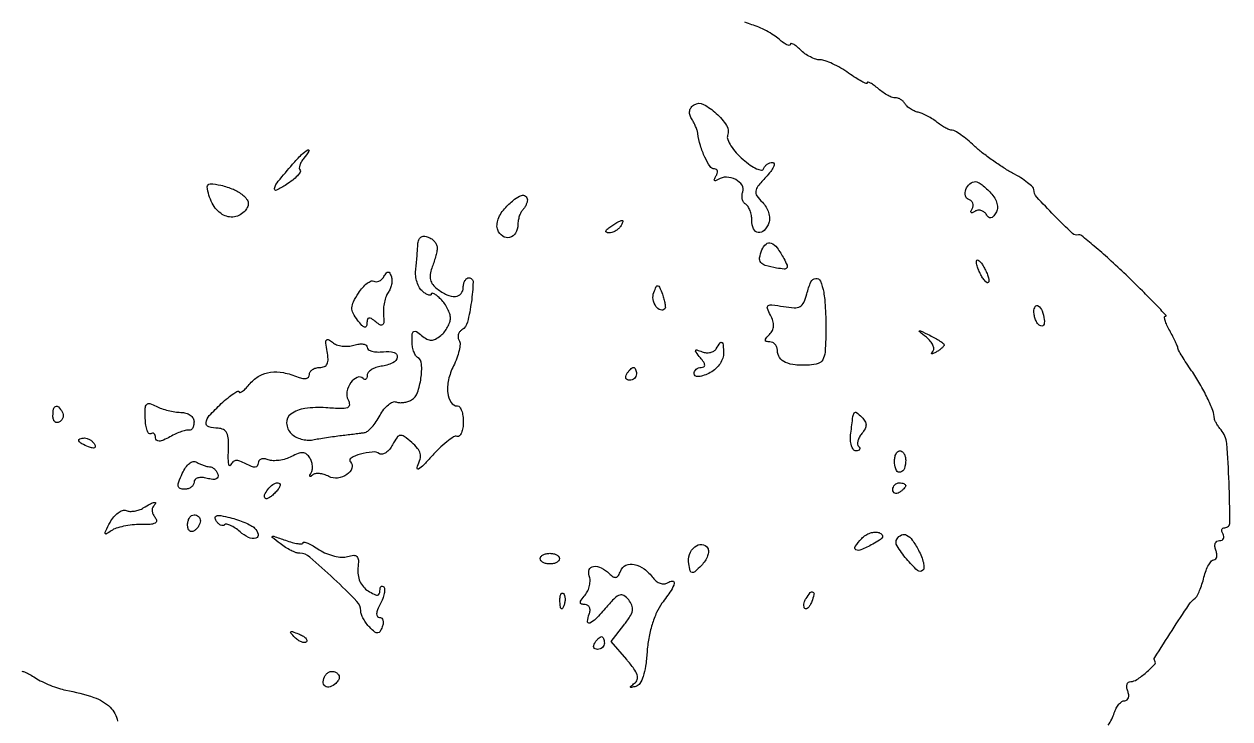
# Model space of a CAD drawing. Extents: x 1 to 370, y 1 to 455.
# Drawn here: x 181.5 to 369.6, y 150.2 to 258.6 of the extents above; entities that cross this region are included whole.
import ezdxf

# ---------------------------------------------------------------- set-up
doc = ezdxf.new("R2010")
doc.units = 0

msp = doc.modelspace()

# ---------------------------------------------------------------- linework, layer by layer
for points in [[(64.527028, 362, -0.000001), (64.227739, 360.057508, -0.000001), (63.901574, 357.940625, -0.000001), (63.597026, 355.964079, -0.000002)], [(350.585406, 149.18428, 0.075069), (351.538811, 151.122282, -0.047119), (351.843792, 151.840627, -0.055285), (352.265094, 152.44842, -0.064074), (352.732799, 152.863823, -0.150693), (353.174376, 153, 0.170158), (353.522266, 153.121923, 0.150272), (353.739511, 153.440625, 0.106525), (353.782198, 153.925866, 0.06055), (353.638374, 154.5, -0.060579), (353.494585, 155.074132, -0.106564), (353.537366, 155.559375, -0.150287), (353.754753, 155.878081, -0.170074), (354.102813, 156, 0.149339), (355.061411, 156.292844, 0.028813), (356.521813, 157.404397, 0.024745), (357.821893, 158.634321, 0.367725), (357.856084, 159.214286, -0.312289), (357.835592, 159.720183, -0.001753), (360.554768, 163.977363, -0.00425), (363.164933, 167.957703, -0.084806), (364.161357, 169.010017, 0.112725), (364.466246, 169.369922, 0.019997), (364.843669, 170.175086, 0.020742), (365.215958, 171.173612, 0.017375), (365.529124, 172.260017, -0.027743), (365.855312, 173.309375, -0.039367), (366.267492, 174.19513, -0.044627), (366.700232, 174.823034, -0.22314), (367.077023, 175, 0.210315), (367.356222, 175.122874, 0.139421), (367.515461, 175.440625, 0.089679), (367.519642, 175.925316, 0.049078), (367.361626, 176.5, -0.069008), (367.228143, 177.073683, -0.116977), (367.29762, 177.559375, -0.152575), (367.555236, 177.879387, -0.148627), (367.952028, 178, 0.095723), (368.34937, 178.076773, 0.173661), (368.593972, 178.29375, 0.171987), (368.646585, 178.618437, 0.093667), (368.5, 179, -0.066905), (368.329048, 179.382846, -0.140066), (368.32645, 179.70625, -0.19094), (368.487311, 179.918897, -0.137311), (368.777069, 180, 0.415324), (369.567484, 180.793416, 0.008328), (369.439751, 187.040039, 0.01187), (369.067253, 193.154899, 0.153218), (368.211169, 195.245557, -0.017041), (367.811094, 195.762493, -0.020107), (367.469877, 196.278382, -0.019404), (367.219249, 196.731383, -0.106801), (367.149586, 197, 0.080417), (366.887054, 198.285589, 0.020335), (366.048503, 200.254686, 0.020436), (364.903875, 202.431344, 0.020636), (363.588827, 204.5, -0.006483), (362.787118, 205.685644, -0.009105), (362.10492, 206.765625, -0.005941), (361.563359, 207.682977, -0.112363), (361.466116, 208, 0.083393), (361.391457, 208.304767, 0.00775), (361.072881, 209.014063, 0.0098), (360.660702, 209.851791, 0.007543), (360.179381, 210.75, -0.018866), (359.741546, 211.613465, -0.036353), (359.469353, 212.339063, -0.052169), (359.375858, 212.847189, -0.437165), (359.517231, 213, 0.655249), (359.586779, 213.159717, 0.003111), (357.954777, 214.891817, 0.00732), (355.913623, 216.969569, 0.004093), (353.373101, 219.440229, 0.00623), (350.742351, 221.895015, 0.009761), (348.413496, 223.93276, 0.004338), (346.405063, 225.592527, 0.241454), (345.942406, 225.690229, -0.262111), (344.999369, 225.927982, -0.008769), (342.152443, 228.728587, -0.010359), (339.447027, 231.601708, -0.18575), (339, 232.763494, 0.209442), (338.824646, 233.163754, 0.021721), (338.020895, 233.842851, 0.024073), (336.943677, 234.595676, 0.016958), (335.666876, 235.340198, -0.019161), (334.198308, 236.205234, -0.01179), (332.53539, 237.328829, -0.011817), (330.940949, 238.519502, -0.020655), (329.687053, 239.589362, 0.014004), (328.617177, 240.527076, 0.01865), (327.591582, 241.313815, 0.01612), (326.708623, 241.89841, 0.148949), (326.270177, 242.013576, -0.105167), (325.872209, 242.082178, -0.025731), (325.264789, 242.362019, -0.025228), (324.587038, 242.762424, -0.022817), (323.929106, 243.241816, 0.026552), (323.223722, 243.747764, 0.020225), (322.402642, 244.227398, 0.020606), (321.594221, 244.614958, 0.044357), (320.93857, 244.830179, -0.049688), (320.349482, 245.030516, -0.038094), (319.75345, 245.358654, -0.0391), (319.238334, 245.756434, -0.07049), (318.89766, 246.165589, 0.062054), (318.593975, 246.543037, 0.056562), (318.197983, 246.84804, 0.060218), (317.773901, 247.038965, 0.102286), (317.388197, 247.077226, -0.119034), (316.932036, 247.137775, -0.030104), (316.246845, 247.451279, -0.028986), (315.485173, 247.91539, -0.025728), (314.75, 248.482028, 0.017365), (314.077919, 249.018185, 0.036438), (313.514063, 249.376268, 0.062739), (313.130253, 249.524095, 0.487109), (313, 249.422118, -0.530795), (312.842943, 249.315856, -0.024572), (312.146841, 249.635317, -0.022844), (311.21026, 250.177888, -0.012008), (310.09563, 250.931906, 0.022328), (308.871816, 251.723478, 0.023151), (307.596684, 252.392497, 0.023638), (306.444489, 252.865606, 0.085798), (305.667058, 253, -0.079736), (304.970353, 253.111816, -0.037883), (304.128984, 253.461607, -0.036306), (303.285192, 253.970057, -0.042652), (302.571429, 254.571429, 0.021805), (301.967383, 255.124966, 0.051248), (301.461607, 255.467865, 0.119734), (301.138067, 255.55222, 0.419117), (301, 255.416441, -0.418717), (300.852441, 255.27113, -0.104953), (300.485937, 255.354817, -0.049623), (299.922373, 255.687139, -0.022162), (299.25, 256.226732, 0.036882), (298.39977, 256.868882, 0.020495), (297.279688, 257.528396, 0.020346), (296.084915, 258.106243, 0.030828), (295, 258.5, -0.025392), (293.933013, 258.874184, -0.018783)], [(181.147906, 157.604405, -0.045079), (181.660937, 157.450559, -0.032366), (182.386395, 157.103562, -0.016569), (183.25, 156.581192, 0.029326), (184.293114, 155.986028, 0.018434), (185.573438, 155.409664, 0.018495), (186.879738, 154.93409, 0.031965), (188, 154.650124, -0.034238), (192.383114, 153.51788, -0.113111), (194.915343, 151.977503, -0.155276), (196.078377, 149.801931, -0.085065)]]:
    msp.add_lwpolyline(points, format="xyb")
for points in [[(291.232769, 241.218627, 0.185727), (291.242745, 240.56006, 0.04676), (291.743026, 239.589335, 0.041315), (292.567171, 238.509494, 0.0316), (293.630972, 237.471476, 0.024433), (294.755383, 236.596837, 0.045595), (295.75514, 236.022934, 0.068726), (296.498094, 235.798998, 0.366078), (296.833333, 236.002849, -0.089902), (297.042494, 236.383965, -0.069802), (297.389226, 236.707087, -0.069056), (297.815689, 236.925271, -0.083947), (298.257647, 237, -0.390518), (298.477977, 236.796948, -0.12994), (298.393537, 236.324482, -0.055959), (297.942657, 235.584251, -0.023829), (297.188234, 234.700366, 0.017298), (295.952551, 233.290338, 0.138068), (295.610654, 232.504996, 0.192917), (295.789875, 231.788027, 0.039845), (296.650664, 230.777907, -0.061645), (297.226143, 230.039868, -0.057893), (297.61896, 229.168385, -0.062179), (297.780049, 228.300959, -0.106861), (297.668129, 227.577541, -0.093829), (296.931857, 226.386078, -0.246188), (296.015249, 226.054195, -0.263631), (295.270469, 226.621456, -0.101433), (295, 227.940983, 0.044932), (294.929195, 228.727304, 0.045411), (294.719079, 229.485421, 0.049476), (294.410627, 230.107993, 0.115092), (294.043674, 230.473008, -0.116874), (293.717267, 230.799982, -0.081792), (293.519196, 231.283743, -0.075077), (293.476581, 231.846937, -0.073145), (293.601145, 232.402983, 0.241966), (293.488092, 233.441818, 0.130536), (292.502577, 234.320203, 0.108803), (291.052601, 234.692957, 0.148183), (289.755249, 234.348736, -0.039447), (289.361562, 234.146412, -0.351455), (289.187003, 234.19662, -0.26839), (289.168017, 234.406162, -0.029887), (289.404508, 234.845492, 0.059905), (289.609474, 235.287841, 0.128178), (289.63161, 235.660863, 0.191402), (289.473994, 235.904655, 0.155906), (289.175648, 236, -0.251773), (288.491735, 236.36769, -0.035827), (287.682706, 237.805301, -0.037293), (286.981825, 239.631744, -0.039994), (286.579879, 241.5, 0.046815), (286.470086, 241.978539, 0.018958), (286.235949, 242.60628, 0.018562), (285.931258, 243.267094, 0.022439), (285.595454, 243.861803, -0.076308), (285.329293, 244.479971, -0.11205), (285.310973, 245.069158, -0.117447), (285.546757, 245.588879, -0.089612), (286.012836, 246.007933, -0.263917), (287.456968, 246.062124, -0.066056), (289.463837, 244.658049, -0.064935), (291.065938, 242.750965, -0.234444)], [(225.131121, 237.657991, 0.040088), (224.743106, 237.105879, 0.056408), (224.498015, 236.556703, 0.071209), (224.420538, 236.091091, 0.204821), (224.539884, 235.793449, -0.353158), (224.573286, 235.480784, -0.045855), (224.129213, 234.913525, -0.037195), (223.388279, 234.236165, -0.021556), (222.408085, 233.531732, -0.035345), (220.856636, 232.665181, -0.649114), (220.53895, 232.939784, -0.098366), (221.138653, 234.065201, -0.007501), (223.368152, 236.708402, -0.0167), (224.779505, 238.226129, -0.07369), (225.755506, 238.954608, -0.765185), (225.927562, 238.773064, -0.036265)], [(215.614359, 231.90509, -0.054481), (216.208884, 231.291009, -0.129807), (216.455561, 230.711111, -0.141016), (216.374154, 230.116939, -0.069204), (215.968643, 229.462217, -0.182439), (214.294151, 228.509762, -0.182018), (212.405985, 228.900063, -0.134452), (210.824843, 230.63322, -0.093049), (210.070285, 233.192582, -0.454472), (210.509165, 233.661806, -0.048501), (212.18559, 233.440488, -0.043481), (214.140831, 232.803177, -0.07281)], [(332.294422, 232.227161, -0.050058), (332.900569, 231.405402, -0.072507), (333.24356, 230.572735, -0.086186), (333.301428, 229.79249, -0.11441), (333.07441, 229.120398, -0.044479), (332.65414, 228.558836, -0.177184), (332.280425, 228.360125, -0.221648), (331.922087, 228.470295, -0.070794), (331.555902, 228.909549, 0.095607), (331.208248, 229.28709, 0.097072), (330.746856, 229.505667, 0.09871), (330.243648, 229.531905, 0.102579), (329.776393, 229.361803, -0.036741), (329.382603, 229.156729, -0.298417), (329.191905, 229.190118, -0.313801), (329.152768, 229.374352, -0.038708), (329.351722, 229.760081, 0.101164), (329.5126, 230.198177, 0.123936), (329.47078, 230.630995, 0.124604), (329.229446, 230.990761, 0.102924), (328.82918, 231.223607, -0.264226), (328.312431, 231.79825, -0.147334), (328.386845, 232.765199, -0.120968), (329.016641, 233.666038, -0.181942), (329.904029, 234, -0.133119), (330.307649, 233.890602, -0.0272), (330.93043, 233.479228, -0.026873), (331.622521, 232.905842, -0.022411)], [(260, 231.166667, -0.071003), (259.946816, 230.794034, -0.038855), (259.783434, 230.361559, -0.0378), (259.544936, 229.939592, -0.048887), (259.262754, 229.596087, 0.081712), (258.978823, 229.200333, 0.037), (258.738328, 228.607366, 0.03536), (258.572005, 227.929627, 0.040511), (258.512754, 227.265508, -0.133884), (258.151698, 225.981866, -0.197599), (257.224934, 225.29149, -0.216368), (256.148683, 225.482989, -0.15168), (255.375385, 226.464145, -0.110386), (255.259764, 227.24758, -0.06695), (255.453227, 228.168536, -0.059328), (255.923071, 229.11859, -0.050743), (256.624859, 229.98787, -0.025926), (258.009123, 231.247688, -0.087853), (259.070364, 231.843073, -0.247179), (259.705632, 231.747952, -0.238769)], [(274.5, 227, -0.075854), (274.175433, 226.618541, -0.054031), (273.713662, 226.298248, -0.053889), (273.192374, 226.083483, -0.074131), (272.690983, 226.015313, -0.102799), (272.327599, 226.095709, -0.37991), (272.239151, 226.292684, -0.147021), (272.445888, 226.597454, -0.027275), (273, 227, -0.008108), (274.281145, 227.798791, -0.136158), (274.758161, 227.931144, -0.541951), (274.886554, 227.734105, -0.034464)], [(245.929715, 223.643011, -0.037904), (245.850429, 223.068691, -0.012845), (245.650898, 222.248524, -0.012691), (245.383081, 221.350111, -0.014249), (245.079249, 220.5009, 0.059507), (244.829465, 219.535609, 0.096274), (244.878153, 218.691533, 0.09987), (245.235818, 217.948562, 0.068132), (245.899535, 217.282704, 0.053514), (247.448896, 216.345463, 0.123128), (248.777078, 216.087162, 0.208821), (249.646446, 216.522956, 0.175366), (250, 217.5, -0.057412), (250.066095, 218.073722, -0.076688), (250.261463, 218.559375, -0.095635), (250.550546, 218.88486, -0.16494), (250.890087, 219, -0.425329), (251.530115, 218.33531, -0.025021), (251.257236, 215.236487, -0.026622), (250.647426, 212.084295, -0.193911), (249.760957, 210.861803, 0.095763), (249.419343, 210.542741, 0.096488), (249.222362, 210.120164, 0.097948), (249.200005, 209.659959, 0.102063), (249.355834, 209.233266, -0.158301), (249.496386, 208.657868, -0.035995), (249.348051, 207.651731, -0.03381), (248.998374, 206.46229, -0.027311), (248.469844, 205.240006, 0.060097), (247.699642, 203.081168, 0.081277), (247.574691, 201.016454, 0.11864), (248.088542, 199.554195, 0.254461), (249.106989, 199, -0.244294), (249.449646, 198.821956, -0.06743), (249.737678, 198.265625, -0.051882), (249.934911, 197.457587, -0.033947), (250, 196.5, -0.037239), (249.929892, 195.559994, -0.064496), (249.715469, 194.807813, -0.097641), (249.400559, 194.348675, -0.262688), (249.031385, 194.25, 0.210866), (248.485335, 194.160166, 0.023069), (247.429176, 193.398438, 0.025055), (246.205043, 192.322493, 0.017676), (244.937239, 191, -0.011174), (243.789595, 189.77126, -0.04982), (243.034367, 189.138225, -0.499445), (242.821466, 189.210759, -0.19725), (242.848418, 189.576938, 0.049998), (243.274059, 190.697353, 0.124798), (243.286952, 191.566689, 0.116864), (242.881416, 192.372699, 0.04099), (241.963099, 193.299567, 0.019116), (240.772974, 194.2422, 0.18965), (240.168134, 194.401028, 0.21785), (239.664213, 194.094114, 0.025844), (238.970362, 192.944621, -0.047804), (238.490013, 192.222425, -0.070558), (237.932534, 191.705734, -0.094175), (237.388689, 191.463673, -0.19869), (236.940878, 191.536539, 0.162902), (235.784561, 191.808024, 0.04616), (233.94292, 191.464113, 0.060316), (232.497636, 190.857558, 0.494936), (232.415964, 190.250703, -0.2908), (232.631866, 189.282521, -0.160135), (231.855277, 188.290436, -0.114257), (230.395775, 187.738508, -0.157639), (229.026478, 187.98583, 0.046843), (228.293185, 188.293943, 0.053749), (227.548404, 188.442413, 0.06162), (226.902059, 188.420615, 0.145398), (226.471158, 188.214816, -0.029994), (226.195509, 187.994465, -0.437563), (226.086531, 188.017753, -0.248336), (226.079075, 188.171306, -0.019426), (226.273692, 188.547746, 0.095148), (226.441872, 189.044784, 0.056712), (226.456436, 189.671207, 0.053944), (226.325609, 190.323831, 0.062067), (226.061191, 190.900991, 0.086093), (225.561158, 191.465009, 0.151618), (224.986273, 191.689807, 0.108714), (224.245183, 191.581765, 0.032524), (223.199616, 191.106831, -0.048225), (222.297262, 190.730606, -0.040691), (221.286557, 190.507447, -0.04251), (220.323094, 190.458264, -0.083302), (219.572442, 190.610575, 0.063854), (218.970762, 190.757097, 0.110808), (218.461905, 190.701215, 0.151617), (218.127303, 190.456719, 0.161075), (218, 190.071805, -0.137991), (217.874274, 189.624919, -0.245369), (217.554728, 189.432911, -0.113593), (216.985939, 189.528431, -0.024704), (216.08067, 189.956827, 0.03291), (215.147526, 190.379828, 0.112921), (214.492292, 190.46877, 0.17483), (214.028416, 190.252573, 0.108556), (213.699549, 189.74201, -0.473776), (213.545557, 189.689277, -0.221104), (213.411926, 189.892966, -0.034995), (213.348597, 190.730721, -0.010734), (213.368879, 192, 0.022365), (213.356124, 193.752859, 0.094802), (213.106771, 194.767238, 0.168654), (212.588248, 195.308181, 0.117116), (211.758541, 195.510541, -0.074227), (210.294912, 195.738092, -0.363753), (209.876082, 196.390618, -0.155563), (210.386494, 197.486809, -0.019744), (212.25, 199.355888, -0.013506), (213.308109, 200.284667, -0.026922), (214.20196, 200.949561, -0.035998), (214.847479, 201.313829, -0.535076), (215.033269, 201.202251, 0.499123), (215.185241, 201.098824, 0.078595), (215.561055, 201.296966, 0.038404), (216.121246, 201.787136, 0.017133), (216.783269, 202.510823, -0.087637), (218.217926, 203.693222, -0.095906), (219.927067, 204.265787, -0.082469), (221.934658, 204.200433, -0.047894), (224.25, 203.502381, 0.046142), (224.960669, 203.285407, 0.106328), (225.516565, 203.28972, 0.170536), (225.864229, 203.50645, 0.170508), (226, 203.893011, -0.144489), (226.124591, 204.315154, -0.09942), (226.47487, 204.674822, -0.083702), (226.998622, 204.917197, -0.0667), (227.616577, 205, 0.101934), (228.339062, 205.148838, 0.186866), (228.762072, 205.563806, 0.121112), (228.901389, 206.310427, 0.033089), (228.753577, 207.508745, -0.01343), (228.541419, 208.80669, -0.168511), (228.63814, 209.286992, -0.407101), (228.941787, 209.369385, -0.046149), (229.589012, 208.926126, 0.08878), (230.242423, 208.555792, 0.052056), (231.119336, 208.34629, 0.049918), (232.071108, 208.317023, 0.05965), (232.952012, 208.484769, -0.042094), (233.736821, 208.662901, -0.074762), (234.398404, 208.656157, -0.116515), (234.83588, 208.475602, -0.241377), (235, 208.155444, 0.249774), (235.188542, 207.801566, 0.080794), (235.745808, 207.54566, 0.058293), (236.566294, 207.419304, 0.036436), (237.53892, 207.454815, -0.085555), (239.20513, 207.352449, -0.39329), (239.695877, 206.618435, -0.253704), (238.992916, 205.707072, -0.067794), (237.171672, 205.180449, 0.046971), (236.340714, 204.977127, 0.06112), (235.637929, 204.632488, 0.074884), (235.160302, 204.207192, 0.175211), (235, 203.763782, -0.055946), (234.957468, 203.384854, -0.16836), (234.821824, 203.16712, -0.255326), (234.623908, 203.131086, -0.116909), (234.393444, 203.273222, 0.305505), (233.467353, 203.453634, 0.139617), (232.462153, 202.644022, 0.105055), (231.851287, 201.222918, 0.172708), (232.038845, 199.94216, -0.11996), (232.234984, 199.169744, -0.320042), (231.926947, 198.728625, -0.094687), (230.936174, 198.575931, -0.009791), (228.567501, 198.707478, 0.051473), (225.298696, 198.616603, 0.128162), (223.099649, 197.72401, 0.253107), (222.441493, 196.30573, 0.183022), (223.171534, 194.685608, 0.074621), (223.841792, 194.19028, 0.050993), (224.72058, 193.833595, 0.050614), (225.662318, 193.659765, 0.069551), (226.520842, 193.709176, -0.007451), (227.456988, 193.880943, -0.003661), (228.652997, 194.073022, -0.003631), (229.89844, 194.254448, -0.005277), (231, 194.394922, 0.001057), (232.036418, 194.518209, 0.001024), (233.083175, 194.647147, 0.001011), (234.003618, 194.764331, 0.003785), (234.58102, 194.843476, 0.138631), (235.0868, 195.068918, 0.035023), (235.743013, 195.698667, 0.033018), (236.419911, 196.553157, 0.028142), (237.018712, 197.534965, -0.040427), (237.622768, 198.472813, -0.055751), (238.315553, 199.195315, -0.069463), (238.988338, 199.613659, -0.198551), (239.528376, 199.627485, 0.077865), (240.059893, 199.513645, 0.047131), (240.704368, 199.538546, 0.045938), (241.356359, 199.687512, 0.059355), (241.912658, 199.94602, 0.169355), (242.847584, 201.09816, 0.050953), (243.401609, 203.32019, 0.050787), (243.492529, 205.533941, 0.243865), (242.865156, 206.583338, -0.128671), (242.532596, 206.932335, -0.046009), (242.25414, 207.567099, -0.041918), (242.063908, 208.352418, -0.038486), (242, 209.181462, -0.022584), (242.049302, 210.272437, -0.250274), (242.280909, 210.625333, -0.278202), (242.682151, 210.608008, -0.026729), (243.5, 210, 0.045289), (244.327894, 209.430919, 0.128626), (245, 209.255111, 0.128626), (245.672106, 209.430919, 0.045289), (246.5, 210, 0.05045), (247.073957, 210.583378, 0.04212), (247.559375, 211.304842, 0.043933), (247.891742, 212.048597, 0.083303), (248, 212.693873, 0.079976), (247.893312, 213.356605, 0.037848), (247.559375, 214.157843, 0.03626), (247.074035, 214.961974, 0.042495), (246.5, 215.642857, 0.021821), (245.923411, 216.171203, 0.051294), (245.440625, 216.498407, 0.119893), (245.131822, 216.578734, 0.41886), (245, 216.448984, -0.325013), (244.881535, 216.285988, -0.154776), (244.608135, 216.284155, -0.068863), (244.1786, 216.48528, -0.029333), (243.665991, 216.86224, -0.091079), (243.173303, 217.451453, -0.051029), (242.797483, 218.309587, -0.048624), (242.585629, 219.28606, -0.056732), (242.582657, 220.234685, 0.003871), (242.684751, 221.227543, 0.002771), (242.784176, 222.339407, 0.002797), (242.867105, 223.399762, 0.006001), (242.916667, 224.218615, -0.07052), (243.049572, 224.912459, -0.15509), (243.367715, 225.341734, -0.166014), (243.858222, 225.49145, -0.0836), (244.5, 225.361626, -0.063451), (245.06824, 225.056238, -0.064347), (245.538729, 224.619347, -0.070748), (245.844866, 224.12296, -0.11875)], [(299.999589, 222.000768, -0.022925), (300.498468, 220.956179, -0.269555), (300.443633, 220.526335, -0.26083), (300.039605, 220.352158, -0.021751), (298.86966, 220.525101, -0.020301), (297.102819, 220.940379, -0.155916), (296.400033, 221.401614, -0.220441), (296.224917, 222.09692, -0.044827), (296.581246, 223.351128, -0.121611), (297.218306, 224.265656, -0.281215), (298.011105, 224.403421, -0.142346), (298.947472, 223.678188, -0.034413)], [(331.969374, 218.5, -0.190341), (331.877628, 218.267727, -0.335455), (331.684621, 218.234375, -0.102785), (331.374359, 218.485814, -0.027796), (331, 219, -0.026766), (330.628962, 219.647707, -0.024204), (330.315379, 220.353125, -0.024967), (330.096832, 221.012663, -0.067616), (330.030626, 221.5, -0.190341), (330.122372, 221.732273, -0.335455), (330.315379, 221.765625, -0.102785), (330.625641, 221.514186, -0.027796), (331, 221, -0.026766), (331.371038, 220.352293, -0.024204), (331.684621, 219.646875, -0.024967), (331.903168, 218.987337, -0.067616)], [(238.286576, 216.716378, 0.074195), (237.952191, 216.089799, 0.033742), (237.699673, 215.19358, 0.032473), (237.556629, 214.194848, 0.038334), (237.555956, 213.240491, -0.01895), (237.600041, 212.081815, -0.20618), (237.419375, 211.662156, -0.334712), (237.061082, 211.621995, -0.039613), (236.36392, 212.112936, 0.026012), (235.677411, 212.624833, 0.192146), (235.285605, 212.707948, 0.297829), (235.050543, 212.489158, 0.05484), (234.968197, 211.872445, -0.102016), (234.858516, 211.396505, -0.385208), (234.601022, 211.285937, -0.129629), (234.177574, 211.567995, -0.019297), (233.522087, 212.36743, -0.04156), (232.821726, 213.47192, -0.129548), (232.627375, 214.323487, -0.110859), (232.865009, 215.2385, -0.026289), (233.663274, 216.608844, -0.032259), (234.318955, 217.481203, -0.049079), (235.003163, 218.136326, -0.06247), (235.615931, 218.504328, -0.247268), (236.040286, 218.475102, 0.146469), (236.411533, 218.375267, 0.099149), (236.841436, 218.474031, 0.08302), (237.265035, 218.757121, 0.065703), (237.613986, 219.184434, -0.027893), (238.017154, 219.762083, -0.234289), (238.295785, 219.895101, -0.278528), (238.536381, 219.744875, -0.036916), (238.777625, 219.167124, -0.080403), (238.869024, 218.605376, -0.049685), (238.803105, 217.93804, -0.048389), (238.60144, 217.273063, -0.061875)], [(306.209376, 216.75, -0.026052), (306.36781, 215.584506, -0.00833), (306.483802, 213.839062, -0.008287), (306.548458, 211.887874, -0.009163), (306.54511, 210, -0.013913), (306.419269, 207.376103, -0.107916), (306.069626, 206.207613, -0.192393), (305.350608, 205.620312, -0.063626), (303.983753, 205.374853, -0.03279), (301.772845, 205.407912, -0.085352), (300.236528, 205.801509, -0.135193), (299.335688, 206.544775, -0.154254), (299, 207.606989, 0.084825), (298.909099, 208.138948, 0.093423), (298.6475, 208.590803, 0.100432), (298.257735, 208.892991, 0.115335), (297.8, 209, -0.053659), (297.272382, 209.056787, -0.341352), (297.110147, 209.25, -0.187336), (297.220877, 209.573472, -0.021305), (297.753196, 210.153196, 0.080953), (298.208178, 210.785355, 0.103316), (298.389808, 211.478181, 0.089056), (298.289327, 212.26412, 0.046683), (297.905922, 213.175787, -0.033323), (297.428957, 214.23029, -0.349707), (297.565916, 214.651071, -0.180184), (298.148173, 214.78541, -0.01115), (299.931053, 214.512147, 0.028647), (301.607707, 214.314895, 0.139818), (302.531316, 214.519498, 0.164733), (303.125184, 215.158992, 0.044024), (303.586735, 216.489556, -0.040758), (304.219639, 218.353259, -0.272179), (304.97954, 218.907856, -0.332179), (305.700648, 218.473207, -0.049975)], [(281.441005, 214.149864, -0.307294), (280.769026, 213.976019, -0.160161), (280.054766, 214.531205, -0.105505), (279.613273, 215.629525, -0.135414), (279.71854, 216.70891, -0.017957), (280.105332, 217.617882, -0.348514), (280.361386, 217.74534, -0.246932), (280.620087, 217.530513, -0.011333), (281.04934, 216.426885, -0.018595), (281.294852, 215.663313, -0.025897), (281.452979, 214.96317, -0.02443), (281.522636, 214.39264, -0.201151)], [(340.607826, 212.466293, -0.055477), (340.626198, 211.939897, -0.144908), (340.49284, 211.589606, -0.231326), (340.239991, 211.462892, -0.14181), (339.912215, 211.554254, -0.103615), (339.562596, 211.886596, -0.051677), (339.267963, 212.424671, -0.048156), (339.067634, 213.068913, -0.051354), (339, 213.725684, -0.134889), (339.218855, 214.522162, -0.452265), (339.686064, 214.609597, -0.139249), (340.264166, 213.816064, -0.051837)], [(325, 208.523833, -0.180873), (324.924926, 208.323091, -0.030551), (324.632812, 208.025931, -0.030007), (324.228654, 207.703834, -0.022678), (323.75, 207.398692, -0.017093), (323.298629, 207.159089, -0.158974), (323.082934, 207.129019, -0.527735), (323.038238, 207.22835, -0.046856), (323.234456, 207.490798, 0.200062), (323.382271, 207.907702, 0.092715), (323.24367, 208.476321, 0.069547), (322.844364, 209.109192, 0.047174), (322.234456, 209.706289, -0.002023), (321.143922, 210.596407, -0.516287), (321.151466, 210.702495, -0.253257), (321.314184, 210.710726, -0.001427), (322.75, 210.019982, -0.013647), (323.612111, 209.572752, -0.020248), (324.339063, 209.130719, -0.016067), (324.895862, 208.734098, -0.234068)], [(290.571429, 207.06288, -0.102166), (290.40249, 206.244723, -0.061901), (289.9, 205.388866, -0.058254), (289.159743, 204.626847, -0.064083), (288.285714, 204.084319, -0.025731), (287.311897, 203.699788, -0.074418), (286.600012, 203.573139, -0.155429), (286.173853, 203.696093, -0.250426), (286, 204.021439, -0.113949), (286.086189, 204.394719, -0.100318), (286.329718, 204.712548, -0.093849), (286.693831, 204.925825, -0.085891), (287.122445, 205, 0.128765), (287.524898, 205.105392, 0.296009), (287.664021, 205.370694, 0.125429), (287.501462, 205.827094, 0.025256), (286.981001, 206.522892, -0.008571), (286.297622, 207.375642, -0.241222), (286.246947, 207.646364, -0.419367), (286.430278, 207.74374, -0.015123), (287.257406, 207.454719, 0.071025), (287.895589, 207.308926, 0.074211), (288.539162, 207.351054, 0.081624), (289.089316, 207.568503, 0.120054), (289.457866, 207.931826, -0.019025), (290.074515, 208.849589, -0.423902), (290.361335, 208.889789, -0.221304), (290.544256, 208.53197, -0.009247)], [(277, 204, -0.105053), (276.918938, 203.618444, -0.099167), (276.688914, 203.29375, -0.09642), (276.345238, 203.076123, -0.093332), (275.940983, 203, -0.108972), (275.586039, 203.078288, -0.182303), (275.3746, 203.29375, -0.161196), (275.343488, 203.6179, -0.082592), (275.5, 204, -0.029505), (275.768994, 204.382774, -0.035638), (276.066025, 204.70625, -0.038439), (276.34829, 204.934461, -0.151918), (276.559017, 205, -0.210953), (276.727648, 204.92554, -0.081139), (276.870461, 204.70625, -0.061769), (276.967655, 204.382849, -0.042167)], [(205.934259, 198, -0.06794), (206.739376, 197.890094, -0.089414), (207.40571, 197.568467, -0.104922), (207.843516, 197.08285, -0.131905), (208, 196.5, -0.048865), (207.945242, 195.941034, -0.083229), (207.779687, 195.503033, -0.123286), (207.535035, 195.252131, -0.210194), (207.25, 195.212452, 0.129349), (206.824348, 195.220442, 0.023446), (206.059375, 194.996003, 0.023872), (205.166421, 194.639344, 0.019642), (204.25, 194.177268, -0.022316), (203.229462, 193.669518, -0.087462), (202.54913, 193.501176, -0.211205), (202.163163, 193.64128, -0.20435), (202, 194.023833, 0.071697), (201.944564, 194.408443, 0.146821), (201.779687, 194.661278, 0.18854), (201.535066, 194.744705, 0.127389), (201.25, 194.657321, -0.372311), (200.956172, 194.705332, -0.088679), (200.68967, 195.171748, -0.051018), (200.48896, 195.990964, -0.025468), (200.395684, 197.05552, -0.017111), (200.392126, 198.634112, -0.174972), (200.629843, 199.232055, -0.296957), (201.11446, 199.365465, -0.045709), (202.079942, 198.957216, 0.038645), (202.914662, 198.5903, 0.023371), (203.949935, 198.281182, 0.023341), (205.013161, 198.069249, 0.037537)], [(187.457295, 198.069098, -0.108373), (187.598899, 197.665803, -0.099685), (187.565079, 197.22714, -0.095498), (187.360589, 196.820631, -0.090427), (187.016312, 196.510081, -0.136093), (186.63036, 196.397824, -0.190788), (186.298542, 196.524436, -0.140899), (186.074611, 196.890269, -0.067432), (186, 197.440983, -0.039415), (186.085158, 198.519563, -0.25701), (186.407182, 198.933879, -0.315493), (186.86686, 198.838655, -0.050477)], [(312.166294, 194.700372, 0.049174), (311.775326, 194.122042, 0.065162), (311.548138, 193.529362, 0.081011), (311.509739, 193.013052, 0.176284), (311.675343, 192.657991, -0.103498), (311.839205, 192.407411, -0.247747), (311.81494, 192.193285, -0.183674), (311.604701, 192.046676, -0.061488), (311.226579, 192, -0.240042), (310.823197, 192.205498, -0.08819), (310.53536, 192.797532, -0.061839), (310.398687, 193.683331, -0.036913), (310.445892, 194.75, -0.003332), (310.771663, 197.349261, -0.118159), (310.988565, 197.914221, -0.432161), (311.337001, 197.968007, -0.030688), (312.157618, 197.242382, -0.060179), (312.651201, 196.613169, -0.136223), (312.813698, 196.035454, -0.126394), (312.659804, 195.427789, -0.048345)], [(192.492921, 193.011454, -0.1144), (192.606889, 192.674071, -0.32948), (192.487528, 192.474315, -0.155351), (192.131719, 192.443138, -0.036408), (191.551938, 192.618443, -0.029964), (190.48003, 193.105273, -0.168622), (190.057392, 193.558518, -0.444011), (190.201747, 193.882327, -0.079093), (190.940983, 194, -0.088797), (191.34605, 193.927491, -0.053277), (191.78502, 193.709615, -0.051183), (192.189428, 193.389589, -0.061454)], [(319, 190.559017, -0.075953), (318.799751, 189.24838, -0.253143), (318.19646, 188.661398, -0.362599), (317.576996, 188.937946, -0.095292), (317.269735, 190.069278, -0.046557), (317.282937, 190.808379, -0.069751), (317.442514, 191.43285, -0.094063), (317.715454, 191.852154, -0.204321), (318.062149, 192, -0.151567), (318.419815, 191.88903, -0.09835), (318.724506, 191.576711, -0.081263), (318.930036, 191.109966, -0.063241)], [(210.416667, 189.515313, -0.112221), (210.79627, 189.422333, -0.068458), (211.178754, 189.160425, -0.063193), (211.50607, 188.777649, -0.064963), (211.723771, 188.328686, -0.153015), (211.731837, 187.882499, -0.234679), (211.47435, 187.604223, -0.120125), (210.914797, 187.534446, -0.035199), (210.057105, 187.695318, 0.046963), (209.251063, 187.826986, 0.085782), (208.590121, 187.758615, 0.128638), (208.161818, 187.50761, 0.198765), (208, 187.116631, -0.131466), (207.886067, 186.690805, -0.100612), (207.565673, 186.32801, -0.088159), (207.086397, 186.083971, -0.07391), (206.521439, 186, -0.088881), (205.831686, 186.123589, -0.275108), (205.546142, 186.477223, -0.126149), (205.619301, 187.148013, -0.016981), (206.167667, 188.468643, -0.042768), (206.689876, 189.395667, -0.075739), (207.286487, 190.036493, -0.110315), (207.877578, 190.322155, -0.202129), (208.396228, 190.233956, 0.031471), (208.886038, 189.963562, 0.024943), (209.445038, 189.732731, 0.025571), (209.986982, 189.570653, 0.055749)], [(220.789427, 185.600859, -0.023968), (220.269923, 185.088723, -0.03842), (219.775917, 184.71042, -0.045304), (219.367062, 184.494344, -0.297152), (219.149864, 184.534328, -0.301864), (219.018937, 185.107085, -0.076948), (219.512308, 185.978461, -0.069007), (220.312518, 186.745464, -0.157897), (221.098444, 187, -0.236389), (221.350678, 186.873691, -0.218285), (221.412089, 186.589002, -0.09576), (221.217338, 186.138842, -0.036357)], [(319, 186.559017, -0.151918), (318.934461, 186.34829, -0.038439), (318.70625, 186.066025, -0.035638), (318.382774, 185.768994, -0.029505), (318, 185.5, -0.082592), (317.6179, 185.343488, -0.161196), (317.29375, 185.3746, -0.182303), (317.078288, 185.586039, -0.108972), (317, 185.940983, -0.093332), (317.076123, 186.345238, -0.09642), (317.29375, 186.688914, -0.099167), (317.618444, 186.918938, -0.105053), (318, 187, -0.042167), (318.382849, 186.967655, -0.061769), (318.70625, 186.870461, -0.081139), (318.92554, 186.727648, -0.210953)], [(201.675343, 183.342009, 0.148149), (201.495161, 183.005211, 0.087985), (201.485265, 182.546396, 0.074132), (201.643831, 182.037306, 0.060771), (201.952258, 181.557525, -0.168504), (202.137095, 181.064751, -0.296298), (201.91784, 180.708046, -0.097271), (201.152003, 180.512808, -0.018099), (199.693582, 180.484378, 0.028932), (198.367195, 180.429772, 0.026901), (197.022835, 180.222763, 0.027919), (195.848549, 179.907364, 0.076716), (195.08628, 179.518862, -0.020422), (194.338345, 179.024934, -0.540455), (194.157761, 179.111757, -0.150893), (194.223173, 179.497763, -0.005562), (194.912972, 180.827559, -0.048507), (195.481015, 181.682261, -0.063331), (196.160311, 182.328918, -0.077959), (196.841753, 182.68255, -0.174101), (197.417376, 182.670079, 0.081936), (198.004265, 182.549338, 0.047667), (198.724057, 182.589595, 0.046078), (199.45801, 182.771715, 0.057326), (200.090684, 183.077207, -0.016298), (201.189883, 183.723869, -0.083596), (201.856383, 183.953933, -0.599317), (201.983756, 183.788636, -0.090773)], [(209, 181.059017, -0.089642), (208.926698, 180.653442, -0.053229), (208.70625, 180.2129, -0.051032), (208.382515, 179.806203, -0.06081), (208, 179.5, -0.139169), (207.620352, 179.392057, -0.191142), (207.29375, 179.521475, -0.138808), (207.073267, 179.889346, -0.066118), (207, 180.440983, -0.062283), (207.074545, 181.037096, -0.080552), (207.29375, 181.542039, -0.097988), (207.618621, 181.879982, -0.153634), (208, 182, -0.092995), (208.381732, 181.928382, -0.096318), (208.70625, 181.723586, -0.099231), (208.923444, 181.418051, -0.105429)], [(217.433333, 179.945904, -0.136087), (217.997561, 178.974326, -0.412509), (217.650549, 178.377795, -0.174758), (216.486681, 178.47647, -0.076389), (215.174979, 179.341646, 0.03069), (214.429773, 179.937153, 0.046555), (213.710339, 180.348881, 0.058038), (213.113755, 180.540516, 0.250092), (212.768984, 180.435651, -0.190542), (212.492972, 180.316071, -0.122242), (212.147227, 180.390132, -0.087073), (211.779605, 180.657047, -0.05393), (211.450983, 181.079312, -0.131652), (211.298616, 181.586611, -0.357717), (211.51203, 181.863251, -0.10307), (212.20241, 181.877908, -0.014534), (213.600847, 181.57508, -0.019852), (214.779193, 181.233665, -0.020062), (215.92254, 180.80091, -0.020334), (216.8846, 180.344914, -0.072847)], [(225, 177.639761, -0.488373), (225.159286, 177.763944, -0.038534), (225.747765, 177.566677, -0.029604), (226.568573, 177.160354, -0.015298), (227.545583, 176.56209, 0.044697), (228.657862, 175.967806, 0.040719), (229.892962, 175.558538, 0.043154), (231.062807, 175.378945, 0.093624), (231.962013, 175.487943, -0.050697), (232.911169, 175.686307, -0.2413), (233.412387, 175.492578, -0.182634), (233.63362, 174.917304, -0.028804), (233.569832, 173.685609, 0.064003), (233.589475, 172.623758, 0.068438), (233.879379, 171.626827, 0.07093), (234.415024, 170.774882, 0.077567), (235.153402, 170.136272, 0.019818), (236.076599, 169.609378, 0.123334), (236.60249, 169.484269, 0.287814), (236.89145, 169.670442, 0.109931), (237, 170.158193, -0.048792), (237.040259, 170.569763, -0.14583), (237.170675, 170.817461, -0.260477), (237.361064, 170.873637, -0.141607), (237.58102, 170.752313, -0.200067), (237.730517, 170.389118, -0.048443), (237.663481, 169.729309, -0.042187), (237.430631, 168.926769, -0.031181), (237.045837, 168.085646, 0.027084), (236.630134, 167.196283, 0.082498), (236.486083, 166.547433, 0.179193), (236.605838, 166.161367, 0.232929), (236.933431, 166, -0.173693), (237.268426, 165.880007, -0.149618), (237.476178, 165.566924, -0.104908), (237.514298, 165.090057, -0.059351), (237.371488, 164.525699, -0.041144), (237.010198, 163.775186, -0.25631), (236.656564, 163.564126, -0.185787), (236.204334, 163.719592, -0.021727), (235.402873, 164.45427, -0.036557), (234.866029, 165.075931, -0.034186), (234.412094, 165.78275, -0.036025), (234.097775, 166.467161, -0.089867), (234, 167.006763, 0.194747), (233.398883, 168.491562, 0.011052), (229.808754, 172.03843, 0.0115), (226.072776, 175.410425, 0.179707), (224.485371, 176, -0.088939), (223.931783, 176.099256, -0.02614), (223.136091, 176.442338, -0.025353), (222.265286, 176.92949, -0.024763), (221.44113, 177.505831, -0.003257), (220.191842, 178.488068, -0.512154), (220.199287, 178.640949, -0.23164), (220.436748, 178.66964, -0.001918), (222.25, 178.030582, 0.017977), (223.304848, 177.696483, 0.032414), (224.192187, 177.511083, 0.038868), (224.832986, 177.470354, 0.410054)], [(313.868848, 177.42981, -0.019196), (312.0269, 176.5332, -0.22518), (311.250095, 176.555228, -0.45737), (311.125774, 177.05987, -0.033756), (312.143856, 178.308915, -0.063645), (312.760703, 178.820429, -0.060299), (313.497401, 179.171535, -0.06486), (314.23731, 179.317488, -0.108327), (314.862078, 179.222684, -0.121579), (315.321203, 178.9029, -0.316568), (315.362073, 178.52337, -0.122786), (314.924146, 178.053522, -0.021203)], [(320.999194, 176.501507, -0.028808), (321.464175, 175.497716, -0.039719), (321.754627, 174.548015, -0.044875), (321.854405, 173.771024, -0.208814), (321.693177, 173.359844, -0.401305), (320.818899, 173.340487, -0.034632), (319.131192, 175.114628, -0.03329), (317.653859, 177.163795, -0.285299), (317.651419, 178.245, -0.148934), (318.349751, 178.859375, -0.230448), (319.13772, 178.837973, -0.117664), (320.022346, 178.070828, -0.0327)], [(287.131966, 174.109478, -0.01218), (286.114848, 173.127383, -0.221587), (285.69591, 172.994388, -0.304975), (285.408234, 173.247087, -0.020768), (285.162508, 174.364422, -0.129345), (285.283455, 175.830404, -0.134308), (286.110923, 177.022952, -0.194686), (287.202908, 177.375901, -0.24082), (288.105573, 176.82918, -0.155646), (288.23777, 176.299901, -0.070043), (288.091149, 175.590853, -0.059437), (287.70748, 174.821316, -0.049369)], [(265, 175.166667, -0.17482), (264.885312, 174.848674, -0.093122), (264.559375, 174.578125, -0.073362), (264.073861, 174.395023, -0.053595), (263.5, 174.333333, -0.053595), (262.926139, 174.395023, -0.073362), (262.440625, 174.578125, -0.093122), (262.114688, 174.848674, -0.17482), (262, 175.166667, -0.17482), (262.114688, 175.484659, -0.093122), (262.440625, 175.755208, -0.073362), (262.926139, 175.93831, -0.053595), (263.5, 176, -0.053595), (264.073861, 175.93831, -0.073362), (264.559375, 175.755208, -0.093122), (264.885312, 175.484659, -0.17482)], [(279.598296, 172.159196, 0.071029), (280.104454, 171.652843, 0.080382), (280.712281, 171.333808, 0.090828), (281.324935, 171.246363, 0.12926), (281.848296, 171.406242, -0.120122), (282.64504, 171.665398, -0.516716), (282.910219, 171.345609, -0.081171), (282.399047, 170.211735, -0.01278), (280.990221, 168.200643, 0.054609), (280.153679, 166.764776, 0.030555), (279.445838, 164.868897, 0.028761), (278.925201, 162.72966, 0.028795), (278.653756, 160.545647, -0.019701), (278.426143, 158.395721, -0.04288), (278.04728, 156.781879, -0.059591), (277.542408, 155.696344, -0.190604), (276.913535, 155.228381, -0.010022), (276.225057, 155.057707, -0.365875), (276.090783, 155.127362, -0.338566), (276.131706, 155.279878, -0.009464), (276.714693, 155.711065, 0.166085), (277.128238, 156.285781, 0.154701), (277.11923, 157.012307, 0.078019), (276.612424, 157.997572, 0.019763), (275.490676, 159.412498), (273.051964, 162.250603), (275.031102, 164.766669, 0.024309), (275.995354, 166.123326, 0.095231), (276.374174, 167.073397, 0.141064), (276.299971, 167.888715, 0.080595), (275.794688, 168.747386, 0.076858), (275.053985, 169.403161, 0.226278), (274.396282, 169.486594, 0.119457), (273.625096, 169.006672, 0.016496), (272.337534, 167.606018, -0.012937), (270.660635, 165.755574, -0.105335), (269.722342, 165.115319, -0.562131), (269.376714, 165.37015, -0.069528), (269.638374, 166.5, 0.072318), (269.768587, 167.076815, 0.122785), (269.68694, 167.562028, 0.154295), (269.408843, 167.880882, 0.137709), (268.984544, 168, -0.06628), (268.433103, 168.073421, -0.339553), (268.25775, 168.303423, -0.156023), (268.389282, 168.710065, -0.017587), (268.989431, 169.487265, 0.065458), (269.418406, 170.168467, 0.054222), (269.690651, 170.982012, 0.056234), (269.77444, 171.798715, 0.08931), (269.64326, 172.487265, -0.189267), (269.650752, 173.460016, -0.276444), (270.315275, 173.96474, -0.147589), (271.522854, 173.741369, -0.077512), (272.767217, 172.832783, 0.04896), (273.369775, 172.337941, 0.210537), (273.816274, 172.259133, 0.199725), (274.191465, 172.535327, 0.043917), (274.549976, 173.26964, -0.199758), (275.376949, 174.138448, -0.159393), (276.67533, 174.26821, -0.108868), (278.208236, 173.558874, -0.069394)], [(265.683114, 167.8125, -0.054073), (265.461564, 167.395823, -0.470617), (265.279315, 167.37858, -0.168741), (265.137993, 167.670344, -0.018894), (265.078947, 168.416667, -0.028489), (265.089945, 169.112848, -0.077125), (265.200665, 169.592839, -0.208169), (265.385309, 169.77538, -0.296942), (265.604167, 169.729167, -0.126455), (265.797407, 169.402231, -0.060344), (265.876576, 168.916927, -0.05415), (265.839148, 168.359369, -0.051402)], [(304.345077, 168.456872, -0.035865), (304.083816, 167.899181, -0.069269), (303.786868, 167.507038, -0.118528), (303.50546, 167.335123, -0.281567), (303.276326, 167.390341, -0.156651), (303.142323, 167.651151, -0.070517), (303.133355, 168.040231, -0.059701), (303.242038, 168.490157, -0.049364), (303.458881, 168.933469, -0.030391), (304.120758, 169.871774, -0.36195), (304.525317, 169.954259, -0.344086), (304.696703, 169.564815, -0.029555)], [(225.526461, 162.193128, -0.20742), (225.220211, 162.072099, -0.082976), (224.768815, 162.162781, -0.063152), (224.246577, 162.441312, -0.043285), (223.733333, 162.875912, -0.011214), (223.106486, 163.536448, -0.400052), (223.111181, 163.729672, -0.286372), (223.336218, 163.78179, -0.008399), (224.293128, 163.435707, -0.036269), (224.940734, 163.133723, -0.070189), (225.395085, 162.789051, -0.120343), (225.59249, 162.461316, -0.278911)], [(272, 162, -0.105053), (271.918938, 161.618444, -0.099167), (271.688914, 161.29375, -0.09642), (271.345238, 161.076123, -0.093332), (270.940983, 161, -0.108972), (270.586039, 161.078288, -0.182303), (270.3746, 161.29375, -0.161196), (270.343488, 161.6179, -0.082592), (270.5, 162, -0.029505), (270.768994, 162.382774, -0.035638), (271.066025, 162.70625, -0.038439), (271.34829, 162.934461, -0.151918), (271.559017, 163, -0.210953), (271.727648, 162.92554, -0.081139), (271.870461, 162.70625, -0.061769), (271.967655, 162.382849, -0.042167)], [(230.103799, 155.703799, -0.113251), (229.214666, 155.146534, -0.251496), (228.448742, 155.268926, -0.258096), (228.141241, 155.967994, -0.116221), (228.468963, 156.949781, -0.09291), (228.801911, 157.315254, -0.096292), (229.240657, 157.529717, -0.099247), (229.716563, 157.560607, -0.105525), (230.156231, 157.403444, -0.094625), (230.531428, 157.059296, -0.169261), (230.655459, 156.664644, -0.136091), (230.515485, 156.214314, -0.053431)]]:
    msp.add_lwpolyline(points, format="xyb", close=True)

doc.saveas('drawing.dxf')
